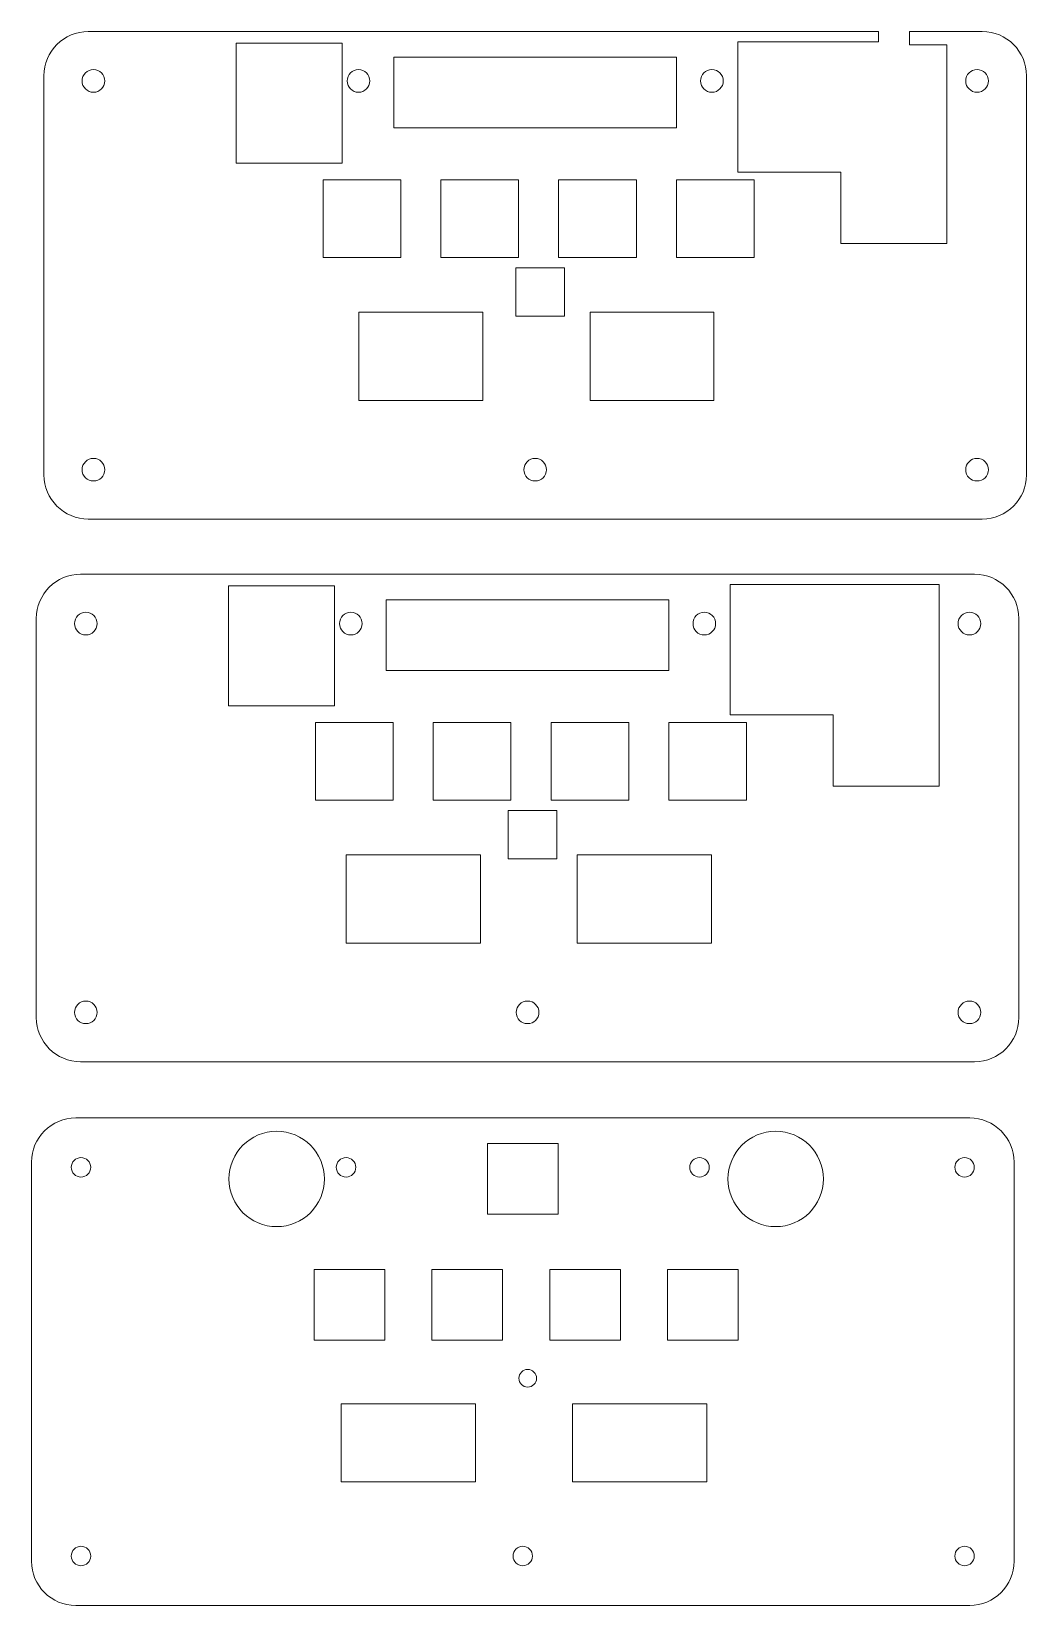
# Model space of a CAD drawing. Header units: millimetres. Extents: x 249 to 531, y -735 to 202.
# Drawn here: x 249 to 530.6, y -735 to -289.6 of the extents above; entities that cross this region are included whole.
import ezdxf

# ---------------------------------------------------------------- set-up
doc = ezdxf.new("R2010")
doc.units = ezdxf.units.MM
doc.header["$MEASUREMENT"] = 0
doc.layers.add('Layer 1', color=7, linetype='Continuous')

msp = doc.modelspace()

# ---------------------------------------------------------------- linework, layer by layer
at = {"layer": 'Layer 1', "color": 250, "lineweight": 9}
for points in [[(378.0453, -624.3323), (398.0453, -624.3323), (398.0453, -604.3323), (378.0453, -604.3323), (378.0453, -624.3323)], [(329.0128, -659.9934), (349.0128, -659.9934), (349.0128, -639.9934), (329.0128, -639.9934), (329.0128, -659.9934)], [(362.3429, -659.9936), (382.3429, -659.9936), (382.3429, -639.9936), (362.3429, -639.9936), (362.3429, -659.9936)], [(395.673, -659.9938), (415.673, -659.9938), (415.673, -639.9938), (395.673, -639.9938), (395.673, -659.9938)], [(429.0031, -659.994), (449.0031, -659.994), (449.0031, -639.994), (429.0031, -639.994), (429.0031, -659.994)], [(336.6778, -699.9955), (374.6778, -699.9955), (374.6778, -677.9955), (336.6778, -677.9955), (336.6778, -699.9955)], [(402.086, -699.9955), (440.086, -699.9955), (440.086, -677.9955), (402.086, -677.9955), (402.086, -699.9955)]]:
    msp.add_lwpolyline(points, close=True, dxfattribs=at)
for centre in [(318.4239, -614.3323), (459.592, -614.3329)]:
    msp.add_ellipse(centre, major_axis=(0, 13.5), ratio=1, dxfattribs=at)
for points, knots in [([(497.4243, -289.6231), (497.4243, -289.6231), (508.0381, -289.6231), (508.0381, -289.6231), (508.0381, -289.6231), (518.0195, -289.6231), (518.0195, -289.6231), (524.9195, -289.6231), (530.5649, -295.2685), (530.5649, -302.1685), (530.5649, -302.1685), (530.5649, -415.0777), (530.5649, -415.0777), (530.5649, -421.9778), (524.9195, -427.6231), (518.0195, -427.6231), (518.0195, -427.6231), (265.1103, -427.6231), (265.1103, -427.6231), (258.2103, -427.6231), (252.5649, -421.9778), (252.5649, -415.0777), (252.5649, -415.0777), (252.5649, -302.1685), (252.5649, -302.1685), (252.5649, -295.2684), (258.2103, -289.6231), (265.1103, -289.6231), (265.1103, -289.6231), (488.6791, -289.6231), (488.6791, -289.6231), (488.6791, -289.6231), (488.6791, -292.5496), (488.6791, -292.5496), (488.6791, -292.5496), (448.9139, -292.5496), (448.9139, -292.5496), (448.9139, -292.5496), (448.9139, -329.4156), (448.9139, -329.4156), (448.9139, -329.4156), (478.0381, -329.4156), (478.0381, -329.4156), (478.0381, -329.4156), (478.0381, -349.6231), (478.0381, -349.6231), (478.0381, -349.6231), (508.0381, -349.6231), (508.0381, -349.6231), (508.0381, -349.6231), (508.0381, -293.3731), (508.0381, -293.3731), (508.0381, -293.3731), (497.4243, -293.3731), (497.4243, -293.3731), (497.4243, -293.3731), (497.4243, -289.6231), (497.4243, -289.6231)], [0, 0, 0, 0, 0.05263158, 0.05263158, 0.05263158, 0.10526316, 0.10526316, 0.10526316, 0.15789474, 0.15789474, 0.15789474, 0.21052632, 0.21052632, 0.21052632, 0.26315789, 0.26315789, 0.26315789, 0.31578947, 0.31578947, 0.31578947, 0.36842105, 0.36842105, 0.36842105, 0.42105263, 0.42105263, 0.42105263, 0.47368421, 0.47368421, 0.47368421, 0.52631579, 0.52631579, 0.52631579, 0.57894737, 0.57894737, 0.57894737, 0.63157895, 0.63157895, 0.63157895, 0.68421053, 0.68421053, 0.68421053, 0.73684211, 0.73684211, 0.73684211, 0.78947368, 0.78947368, 0.78947368, 0.84210526, 0.84210526, 0.84210526, 0.89473684, 0.89473684, 0.89473684, 0.94736842, 0.94736842, 0.94736842, 1, 1, 1, 1]), ([(306.9435, -292.9171), (306.9435, -292.9171), (336.9435, -292.9171), (336.9435, -292.9171), (336.9435, -292.9171), (336.9435, -326.915), (336.9435, -326.915), (336.9435, -326.915), (306.9435, -326.915), (306.9435, -326.915), (306.9435, -326.915), (306.9435, -292.9171), (306.9435, -292.9171)], [0, 0, 0, 0, 0.25, 0.25, 0.25, 0.5, 0.5, 0.5, 0.75, 0.75, 0.75, 1, 1, 1, 1]), ([(351.564, -296.915), (351.564, -296.915), (351.564, -316.915), (351.564, -316.915), (351.564, -316.915), (431.5652, -316.915), (431.5652, -316.915), (431.5652, -316.915), (431.5652, -296.915), (431.5652, -296.915), (431.5652, -296.915), (351.564, -296.915), (351.564, -296.915)], [0, 0, 0, 0, 0.25, 0.25, 0.25, 0.5, 0.5, 0.5, 0.75, 0.75, 0.75, 1, 1, 1, 1]), ([(263.3649, -303.6231), (263.3649, -301.8558), (264.7976, -300.4231), (266.5649, -300.4231), (268.3322, -300.4231), (269.7649, -301.8558), (269.7649, -303.6231), (269.7649, -305.3904), (268.3322, -306.8231), (266.5649, -306.8231), (264.7976, -306.8231), (263.3649, -305.3904), (263.3649, -303.6231)], [0, 0, 0, 0, 0.25, 0.25, 0.25, 0.5, 0.5, 0.5, 0.75, 0.75, 0.75, 1, 1, 1, 1]), ([(338.3624, -303.6231), (338.3624, -301.8558), (339.7951, -300.4231), (341.5624, -300.4231), (343.3297, -300.4231), (344.7624, -301.8558), (344.7624, -303.6231), (344.7624, -305.3904), (343.3297, -306.8231), (341.5624, -306.8231), (339.7951, -306.8231), (338.3624, -305.3904), (338.3624, -303.6231)], [0, 0, 0, 0, 0.25, 0.25, 0.25, 0.5, 0.5, 0.5, 0.75, 0.75, 0.75, 1, 1, 1, 1]), ([(438.3627, -303.6231), (438.3627, -301.8558), (439.7954, -300.4231), (441.5627, -300.4231), (443.33, -300.4231), (444.7627, -301.8558), (444.7627, -303.6231), (444.7627, -305.3904), (443.33, -306.8231), (441.5627, -306.8231), (439.7954, -306.8231), (438.3627, -305.3904), (438.3627, -303.6231)], [0, 0, 0, 0, 0.25, 0.25, 0.25, 0.5, 0.5, 0.5, 0.75, 0.75, 0.75, 1, 1, 1, 1]), ([(438.3627, -303.6231), (438.3627, -301.8558), (439.7954, -300.4231), (441.5627, -300.4231), (443.33, -300.4231), (444.7627, -301.8558), (444.7627, -303.6231), (444.7627, -305.3904), (443.33, -306.8231), (441.5627, -306.8231), (439.7954, -306.8231), (438.3627, -305.3904), (438.3627, -303.6231)], [0, 0, 0, 0, 0.25, 0.25, 0.25, 0.5, 0.5, 0.5, 0.75, 0.75, 0.75, 1, 1, 1, 1]), ([(513.3649, -303.6231), (513.3649, -301.8558), (514.7976, -300.4231), (516.5649, -300.4231), (518.3322, -300.4231), (519.7649, -301.8558), (519.7649, -303.6231), (519.7649, -305.3904), (518.3322, -306.8231), (516.5649, -306.8231), (514.7976, -306.8231), (513.3649, -305.3904), (513.3649, -303.6231)], [0, 0, 0, 0, 0.25, 0.25, 0.25, 0.5, 0.5, 0.5, 0.75, 0.75, 0.75, 1, 1, 1, 1]), ([(331.5324, -331.5761), (331.5324, -331.5761), (353.5324, -331.5761), (353.5324, -331.5761), (353.5324, -331.5761), (353.5324, -353.5761), (353.5324, -353.5761), (353.5324, -353.5761), (331.5324, -353.5761), (331.5324, -353.5761), (331.5324, -353.5761), (331.5324, -331.5761), (331.5324, -331.5761)], [0, 0, 0, 0, 0.25, 0.25, 0.25, 0.5, 0.5, 0.5, 0.75, 0.75, 0.75, 1, 1, 1, 1]), ([(364.8625, -331.5763), (364.8625, -331.5763), (386.8625, -331.5763), (386.8625, -331.5763), (386.8625, -331.5763), (386.8625, -353.5763), (386.8625, -353.5763), (386.8625, -353.5763), (364.8625, -353.5763), (364.8625, -353.5763), (364.8625, -353.5763), (364.8625, -331.5763), (364.8625, -331.5763)], [0, 0, 0, 0, 0.25, 0.25, 0.25, 0.5, 0.5, 0.5, 0.75, 0.75, 0.75, 1, 1, 1, 1]), ([(398.1926, -331.5765), (398.1926, -331.5765), (420.1926, -331.5765), (420.1926, -331.5765), (420.1926, -331.5765), (420.1926, -353.5765), (420.1926, -353.5765), (420.1926, -353.5765), (398.1926, -353.5765), (398.1926, -353.5765), (398.1926, -353.5765), (398.1926, -331.5765), (398.1926, -331.5765)], [0, 0, 0, 0, 0.25, 0.25, 0.25, 0.5, 0.5, 0.5, 0.75, 0.75, 0.75, 1, 1, 1, 1]), ([(431.5227, -331.5767), (431.5227, -331.5767), (453.5227, -331.5767), (453.5227, -331.5767), (453.5227, -331.5767), (453.5227, -353.5767), (453.5227, -353.5767), (453.5227, -353.5767), (431.5227, -353.5767), (431.5227, -353.5767), (431.5227, -353.5767), (431.5227, -331.5767), (431.5227, -331.5767)], [0, 0, 0, 0, 0.25, 0.25, 0.25, 0.5, 0.5, 0.5, 0.75, 0.75, 0.75, 1, 1, 1, 1]), ([(386.1119, -356.4713), (386.1119, -356.4713), (399.8119, -356.4713), (399.8119, -356.4713), (399.8119, -356.4713), (399.8119, -370.1713), (399.8119, -370.1713), (399.8119, -370.1713), (386.1119, -370.1713), (386.1119, -370.1713), (386.1119, -370.1713), (386.1119, -356.4713), (386.1119, -356.4713)], [0, 0, 0, 0, 0.25, 0.25, 0.25, 0.5, 0.5, 0.5, 0.75, 0.75, 0.75, 1, 1, 1, 1]), ([(341.6974, -369.0782), (341.6974, -369.0782), (376.6974, -369.0782), (376.6974, -369.0782), (376.6974, -369.0782), (376.6974, -394.0782), (376.6974, -394.0782), (376.6974, -394.0782), (341.6974, -394.0782), (341.6974, -394.0782), (341.6974, -394.0782), (341.6974, -369.0782), (341.6974, -369.0782)], [0, 0, 0, 0, 0.25, 0.25, 0.25, 0.5, 0.5, 0.5, 0.75, 0.75, 0.75, 1, 1, 1, 1]), ([(407.1056, -369.0782), (407.1056, -369.0782), (442.1056, -369.0782), (442.1056, -369.0782), (442.1056, -369.0782), (442.1056, -394.0782), (442.1056, -394.0782), (442.1056, -394.0782), (407.1056, -394.0782), (407.1056, -394.0782), (407.1056, -394.0782), (407.1056, -369.0782), (407.1056, -369.0782)], [0, 0, 0, 0, 0.25, 0.25, 0.25, 0.5, 0.5, 0.5, 0.75, 0.75, 0.75, 1, 1, 1, 1]), ([(263.3649, -413.6231), (263.3649, -411.8558), (264.7976, -410.4231), (266.5649, -410.4231), (268.3322, -410.4231), (269.7649, -411.8558), (269.7649, -413.6231), (269.7649, -415.3904), (268.3322, -416.8231), (266.5649, -416.8231), (264.7976, -416.8231), (263.3649, -415.3904), (263.3649, -413.6231)], [0, 0, 0, 0, 0.25, 0.25, 0.25, 0.5, 0.5, 0.5, 0.75, 0.75, 0.75, 1, 1, 1, 1]), ([(388.3649, -413.6231), (388.3649, -411.8558), (389.7976, -410.4231), (391.5649, -410.4231), (393.3322, -410.4231), (394.7649, -411.8558), (394.7649, -413.6231), (394.7649, -415.3904), (393.3322, -416.8231), (391.5649, -416.8231), (389.7976, -416.8231), (388.3649, -415.3904), (388.3649, -413.6231)], [0, 0, 0, 0, 0.25, 0.25, 0.25, 0.5, 0.5, 0.5, 0.75, 0.75, 0.75, 1, 1, 1, 1]), ([(513.3649, -413.6231), (513.3649, -411.8558), (514.7976, -410.4231), (516.5649, -410.4231), (518.3322, -410.4231), (519.7649, -411.8558), (519.7649, -413.6231), (519.7649, -415.3904), (518.3322, -416.8231), (516.5649, -416.8231), (514.7976, -416.8231), (513.3649, -415.3904), (513.3649, -413.6231)], [0, 0, 0, 0, 0.25, 0.25, 0.25, 0.5, 0.5, 0.5, 0.75, 0.75, 0.75, 1, 1, 1, 1]), ([(505.8823, -443.1884), (505.8823, -443.1884), (515.8637, -443.1884), (515.8637, -443.1884), (522.7637, -443.1884), (528.4091, -448.8338), (528.4091, -455.7338), (528.4091, -455.7338), (528.4091, -568.643), (528.4091, -568.643), (528.4091, -575.5431), (522.7637, -581.1884), (515.8637, -581.1884), (515.8637, -581.1884), (262.9545, -581.1884), (262.9545, -581.1884), (256.0545, -581.1884), (250.4091, -575.5431), (250.4091, -568.643), (250.4091, -568.643), (250.4091, -455.7338), (250.4091, -455.7338), (250.4091, -448.8337), (256.0545, -443.1884), (262.9545, -443.1884), (262.9545, -443.1884), (505.8823, -443.1884), (505.8823, -443.1884)], [0, 0, 0, 0, 0.11111111, 0.11111111, 0.11111111, 0.22222222, 0.22222222, 0.22222222, 0.33333333, 0.33333333, 0.33333333, 0.44444444, 0.44444444, 0.44444444, 0.55555556, 0.55555556, 0.55555556, 0.66666667, 0.66666667, 0.66666667, 0.77777778, 0.77777778, 0.77777778, 0.88888889, 0.88888889, 0.88888889, 1, 1, 1, 1]), ([(304.7877, -446.4824), (304.7877, -446.4824), (334.7877, -446.4824), (334.7877, -446.4824), (334.7877, -446.4824), (334.7877, -480.4803), (334.7877, -480.4803), (334.7877, -480.4803), (304.7877, -480.4803), (304.7877, -480.4803), (304.7877, -480.4803), (304.7877, -446.4824), (304.7877, -446.4824)], [0, 0, 0, 0, 0.25, 0.25, 0.25, 0.5, 0.5, 0.5, 0.75, 0.75, 0.75, 1, 1, 1, 1]), ([(505.8823, -446.118), (505.8823, -446.118), (446.7658, -446.118), (446.7658, -446.118), (446.7658, -446.118), (446.7658, -482.9809), (446.7658, -482.9809), (446.7658, -482.9809), (475.8823, -482.9809), (475.8823, -482.9809), (475.8823, -482.9809), (475.8823, -503.1884), (475.8823, -503.1884), (475.8823, -503.1884), (505.8823, -503.1884), (505.8823, -503.1884), (505.8823, -503.1884), (505.8823, -446.118), (505.8823, -446.118)], [0, 0, 0, 0, 0.16666667, 0.16666667, 0.16666667, 0.33333333, 0.33333333, 0.33333333, 0.5, 0.5, 0.5, 0.66666667, 0.66666667, 0.66666667, 0.83333333, 0.83333333, 0.83333333, 1, 1, 1, 1]), ([(261.2091, -457.1884), (261.2091, -455.4211), (262.6418, -453.9884), (264.4091, -453.9884), (266.1764, -453.9884), (267.6091, -455.4211), (267.6091, -457.1884), (267.6091, -458.9557), (266.1764, -460.3884), (264.4091, -460.3884), (262.6418, -460.3884), (261.2091, -458.9557), (261.2091, -457.1884)], [0, 0, 0, 0, 0.25, 0.25, 0.25, 0.5, 0.5, 0.5, 0.75, 0.75, 0.75, 1, 1, 1, 1]), ([(336.2066, -457.1884), (336.2066, -455.4211), (337.6393, -453.9884), (339.4066, -453.9884), (341.1739, -453.9884), (342.6066, -455.4211), (342.6066, -457.1884), (342.6066, -458.9557), (341.1739, -460.3884), (339.4066, -460.3884), (337.6393, -460.3884), (336.2066, -458.9557), (336.2066, -457.1884)], [0, 0, 0, 0, 0.25, 0.25, 0.25, 0.5, 0.5, 0.5, 0.75, 0.75, 0.75, 1, 1, 1, 1]), ([(429.4094, -470.4803), (429.4094, -470.4803), (429.4094, -450.4803), (429.4094, -450.4803), (429.4094, -450.4803), (349.4082, -450.4803), (349.4082, -450.4803), (349.4082, -450.4803), (349.4082, -470.4803), (349.4082, -470.4803), (349.4082, -470.4803), (429.4094, -470.4803), (429.4094, -470.4803)], [0, 0, 0, 0, 0.25, 0.25, 0.25, 0.5, 0.5, 0.5, 0.75, 0.75, 0.75, 1, 1, 1, 1]), ([(436.2069, -457.1884), (436.2069, -455.4211), (437.6396, -453.9884), (439.4069, -453.9884), (441.1742, -453.9884), (442.6069, -455.4211), (442.6069, -457.1884), (442.6069, -458.9557), (441.1742, -460.3884), (439.4069, -460.3884), (437.6396, -460.3884), (436.2069, -458.9557), (436.2069, -457.1884)], [0, 0, 0, 0, 0.25, 0.25, 0.25, 0.5, 0.5, 0.5, 0.75, 0.75, 0.75, 1, 1, 1, 1]), ([(511.2091, -457.1884), (511.2091, -455.4211), (512.6418, -453.9884), (514.4091, -453.9884), (516.1764, -453.9884), (517.6091, -455.4211), (517.6091, -457.1884), (517.6091, -458.9557), (516.1764, -460.3884), (514.4091, -460.3884), (512.6418, -460.3884), (511.2091, -458.9557), (511.2091, -457.1884)], [0, 0, 0, 0, 0.25, 0.25, 0.25, 0.5, 0.5, 0.5, 0.75, 0.75, 0.75, 1, 1, 1, 1]), ([(329.3766, -485.1414), (329.3766, -485.1414), (351.3766, -485.1414), (351.3766, -485.1414), (351.3766, -485.1414), (351.3766, -507.1414), (351.3766, -507.1414), (351.3766, -507.1414), (329.3766, -507.1414), (329.3766, -507.1414), (329.3766, -507.1414), (329.3766, -485.1414), (329.3766, -485.1414)], [0, 0, 0, 0, 0.25, 0.25, 0.25, 0.5, 0.5, 0.5, 0.75, 0.75, 0.75, 1, 1, 1, 1]), ([(362.7067, -485.1416), (362.7067, -485.1416), (384.7067, -485.1416), (384.7067, -485.1416), (384.7067, -485.1416), (384.7067, -507.1416), (384.7067, -507.1416), (384.7067, -507.1416), (362.7067, -507.1416), (362.7067, -507.1416), (362.7067, -507.1416), (362.7067, -485.1416), (362.7067, -485.1416)], [0, 0, 0, 0, 0.25, 0.25, 0.25, 0.5, 0.5, 0.5, 0.75, 0.75, 0.75, 1, 1, 1, 1]), ([(396.0368, -485.1418), (396.0368, -485.1418), (418.0368, -485.1418), (418.0368, -485.1418), (418.0368, -485.1418), (418.0368, -507.1418), (418.0368, -507.1418), (418.0368, -507.1418), (396.0368, -507.1418), (396.0368, -507.1418), (396.0368, -507.1418), (396.0368, -485.1418), (396.0368, -485.1418)], [0, 0, 0, 0, 0.25, 0.25, 0.25, 0.5, 0.5, 0.5, 0.75, 0.75, 0.75, 1, 1, 1, 1]), ([(429.3669, -485.142), (429.3669, -485.142), (451.3669, -485.142), (451.3669, -485.142), (451.3669, -485.142), (451.3669, -507.142), (451.3669, -507.142), (451.3669, -507.142), (429.3669, -507.142), (429.3669, -507.142), (429.3669, -507.142), (429.3669, -485.142), (429.3669, -485.142)], [0, 0, 0, 0, 0.25, 0.25, 0.25, 0.5, 0.5, 0.5, 0.75, 0.75, 0.75, 1, 1, 1, 1]), ([(383.9561, -510.0366), (383.9561, -510.0366), (397.6561, -510.0366), (397.6561, -510.0366), (397.6561, -510.0366), (397.6561, -523.7366), (397.6561, -523.7366), (397.6561, -523.7366), (383.9561, -523.7366), (383.9561, -523.7366), (383.9561, -523.7366), (383.9561, -510.0366), (383.9561, -510.0366)], [0, 0, 0, 0, 0.25, 0.25, 0.25, 0.5, 0.5, 0.5, 0.75, 0.75, 0.75, 1, 1, 1, 1]), ([(338.0416, -522.6435), (338.0416, -522.6435), (376.0416, -522.6435), (376.0416, -522.6435), (376.0416, -522.6435), (376.0416, -547.6435), (376.0416, -547.6435), (376.0416, -547.6435), (338.0416, -547.6435), (338.0416, -547.6435), (338.0416, -547.6435), (338.0416, -522.6435), (338.0416, -522.6435)], [0, 0, 0, 0, 0.25, 0.25, 0.25, 0.5, 0.5, 0.5, 0.75, 0.75, 0.75, 1, 1, 1, 1]), ([(403.4498, -522.6435), (403.4498, -522.6435), (441.4498, -522.6435), (441.4498, -522.6435), (441.4498, -522.6435), (441.4498, -547.6435), (441.4498, -547.6435), (441.4498, -547.6435), (403.4498, -547.6435), (403.4498, -547.6435), (403.4498, -547.6435), (403.4498, -522.6435), (403.4498, -522.6435)], [0, 0, 0, 0, 0.25, 0.25, 0.25, 0.5, 0.5, 0.5, 0.75, 0.75, 0.75, 1, 1, 1, 1]), ([(261.2091, -567.1884), (261.2091, -565.4211), (262.6418, -563.9884), (264.4091, -563.9884), (266.1764, -563.9884), (267.6091, -565.4211), (267.6091, -567.1884), (267.6091, -568.9557), (266.1764, -570.3884), (264.4091, -570.3884), (262.6418, -570.3884), (261.2091, -568.9557), (261.2091, -567.1884)], [0, 0, 0, 0, 0.25, 0.25, 0.25, 0.5, 0.5, 0.5, 0.75, 0.75, 0.75, 1, 1, 1, 1]), ([(386.2091, -567.1884), (386.2091, -565.4211), (387.6418, -563.9884), (389.4091, -563.9884), (391.1764, -563.9884), (392.6091, -565.4211), (392.6091, -567.1884), (392.6091, -568.9557), (391.1764, -570.3884), (389.4091, -570.3884), (387.6418, -570.3884), (386.2091, -568.9557), (386.2091, -567.1884)], [0, 0, 0, 0, 0.25, 0.25, 0.25, 0.5, 0.5, 0.5, 0.75, 0.75, 0.75, 1, 1, 1, 1]), ([(511.2091, -567.1884), (511.2091, -565.4211), (512.6418, -563.9884), (514.4091, -563.9884), (516.1764, -563.9884), (517.6091, -565.4211), (517.6091, -567.1884), (517.6091, -568.9557), (516.1764, -570.3884), (514.4091, -570.3884), (512.6418, -570.3884), (511.2091, -568.9557), (511.2091, -567.1884)], [0, 0, 0, 0, 0.25, 0.25, 0.25, 0.5, 0.5, 0.5, 0.75, 0.75, 0.75, 1, 1, 1, 1]), ([(261.5907, -597.0404), (261.5907, -597.0404), (514.4999, -597.0404), (514.4999, -597.0404), (521.3999, -597.0404), (527.0453, -602.6857), (527.0453, -609.5858), (527.0453, -609.5858), (527.0453, -722.495), (527.0453, -722.495), (527.0453, -729.3951), (521.3999, -735.0404), (514.4999, -735.0404), (514.4999, -735.0404), (261.5907, -735.0404), (261.5907, -735.0404), (254.6907, -735.0404), (249.0453, -729.3951), (249.0453, -722.495), (249.0453, -722.495), (249.0453, -609.5858), (249.0453, -609.5858), (249.0453, -602.6857), (254.6907, -597.0404), (261.5907, -597.0404)], [0, 0, 0, 0, 0.125, 0.125, 0.125, 0.25, 0.25, 0.25, 0.375, 0.375, 0.375, 0.5, 0.5, 0.5, 0.625, 0.625, 0.625, 0.75, 0.75, 0.75, 0.875, 0.875, 0.875, 1, 1, 1, 1]), ([(260.2953, -611.0404), (260.2953, -609.5216), (261.5265, -608.2904), (263.0453, -608.2904), (264.5641, -608.2904), (265.7953, -609.5216), (265.7953, -611.0404), (265.7953, -612.5592), (264.5641, -613.7904), (263.0453, -613.7904), (261.5265, -613.7904), (260.2953, -612.5592), (260.2953, -611.0404)], [0, 0, 0, 0, 0.25, 0.25, 0.25, 0.5, 0.5, 0.5, 0.75, 0.75, 0.75, 1, 1, 1, 1]), ([(335.2928, -611.0404), (335.2928, -609.5216), (336.524, -608.2904), (338.0428, -608.2904), (339.5616, -608.2904), (340.7928, -609.5216), (340.7928, -611.0404), (340.7928, -612.5592), (339.5616, -613.7904), (338.0428, -613.7904), (336.524, -613.7904), (335.2928, -612.5592), (335.2928, -611.0404)], [0, 0, 0, 0, 0.25, 0.25, 0.25, 0.5, 0.5, 0.5, 0.75, 0.75, 0.75, 1, 1, 1, 1]), ([(435.2931, -611.0404), (435.2931, -609.5216), (436.5243, -608.2904), (438.0431, -608.2904), (439.5619, -608.2904), (440.7931, -609.5216), (440.7931, -611.0404), (440.7931, -612.5592), (439.5619, -613.7904), (438.0431, -613.7904), (436.5243, -613.7904), (435.2931, -612.5592), (435.2931, -611.0404)], [0, 0, 0, 0, 0.25, 0.25, 0.25, 0.5, 0.5, 0.5, 0.75, 0.75, 0.75, 1, 1, 1, 1]), ([(510.2953, -611.0404), (510.2953, -609.5216), (511.5265, -608.2904), (513.0453, -608.2904), (514.5641, -608.2904), (515.7953, -609.5216), (515.7953, -611.0404), (515.7953, -612.5592), (514.5641, -613.7904), (513.0453, -613.7904), (511.5265, -613.7904), (510.2953, -612.5592), (510.2953, -611.0404)], [0, 0, 0, 0, 0.25, 0.25, 0.25, 0.5, 0.5, 0.5, 0.75, 0.75, 0.75, 1, 1, 1, 1]), ([(391.9423, -670.7386), (391.9423, -669.3579), (390.823, -668.2386), (389.4423, -668.2386), (388.0616, -668.2386), (386.9423, -669.3579), (386.9423, -670.7386), (386.9423, -672.1193), (388.0616, -673.2386), (389.4423, -673.2386), (390.823, -673.2386), (391.9423, -672.1193), (391.9423, -670.7386)], [0, 0, 0, 0, 0.25, 0.25, 0.25, 0.5, 0.5, 0.5, 0.75, 0.75, 0.75, 1, 1, 1, 1]), ([(260.2953, -721.0404), (260.2953, -719.5216), (261.5265, -718.2904), (263.0453, -718.2904), (264.5641, -718.2904), (265.7953, -719.5216), (265.7953, -721.0404), (265.7953, -722.5592), (264.5641, -723.7904), (263.0453, -723.7904), (261.5265, -723.7904), (260.2953, -722.5592), (260.2953, -721.0404)], [0, 0, 0, 0, 0.25, 0.25, 0.25, 0.5, 0.5, 0.5, 0.75, 0.75, 0.75, 1, 1, 1, 1]), ([(385.2953, -721.0404), (385.2953, -719.5216), (386.5265, -718.2904), (388.0453, -718.2904), (389.5641, -718.2904), (390.7953, -719.5216), (390.7953, -721.0404), (390.7953, -722.5592), (389.5641, -723.7904), (388.0453, -723.7904), (386.5265, -723.7904), (385.2953, -722.5592), (385.2953, -721.0404)], [0, 0, 0, 0, 0.25, 0.25, 0.25, 0.5, 0.5, 0.5, 0.75, 0.75, 0.75, 1, 1, 1, 1]), ([(510.2953, -721.0404), (510.2953, -719.5216), (511.5265, -718.2904), (513.0453, -718.2904), (514.5641, -718.2904), (515.7953, -719.5216), (515.7953, -721.0404), (515.7953, -722.5592), (514.5641, -723.7904), (513.0453, -723.7904), (511.5265, -723.7904), (510.2953, -722.5592), (510.2953, -721.0404)], [0, 0, 0, 0, 0.25, 0.25, 0.25, 0.5, 0.5, 0.5, 0.75, 0.75, 0.75, 1, 1, 1, 1])]:
    msp.add_open_spline(points, degree=3, knots=knots, dxfattribs=at)

doc.saveas('drawing.dxf')
